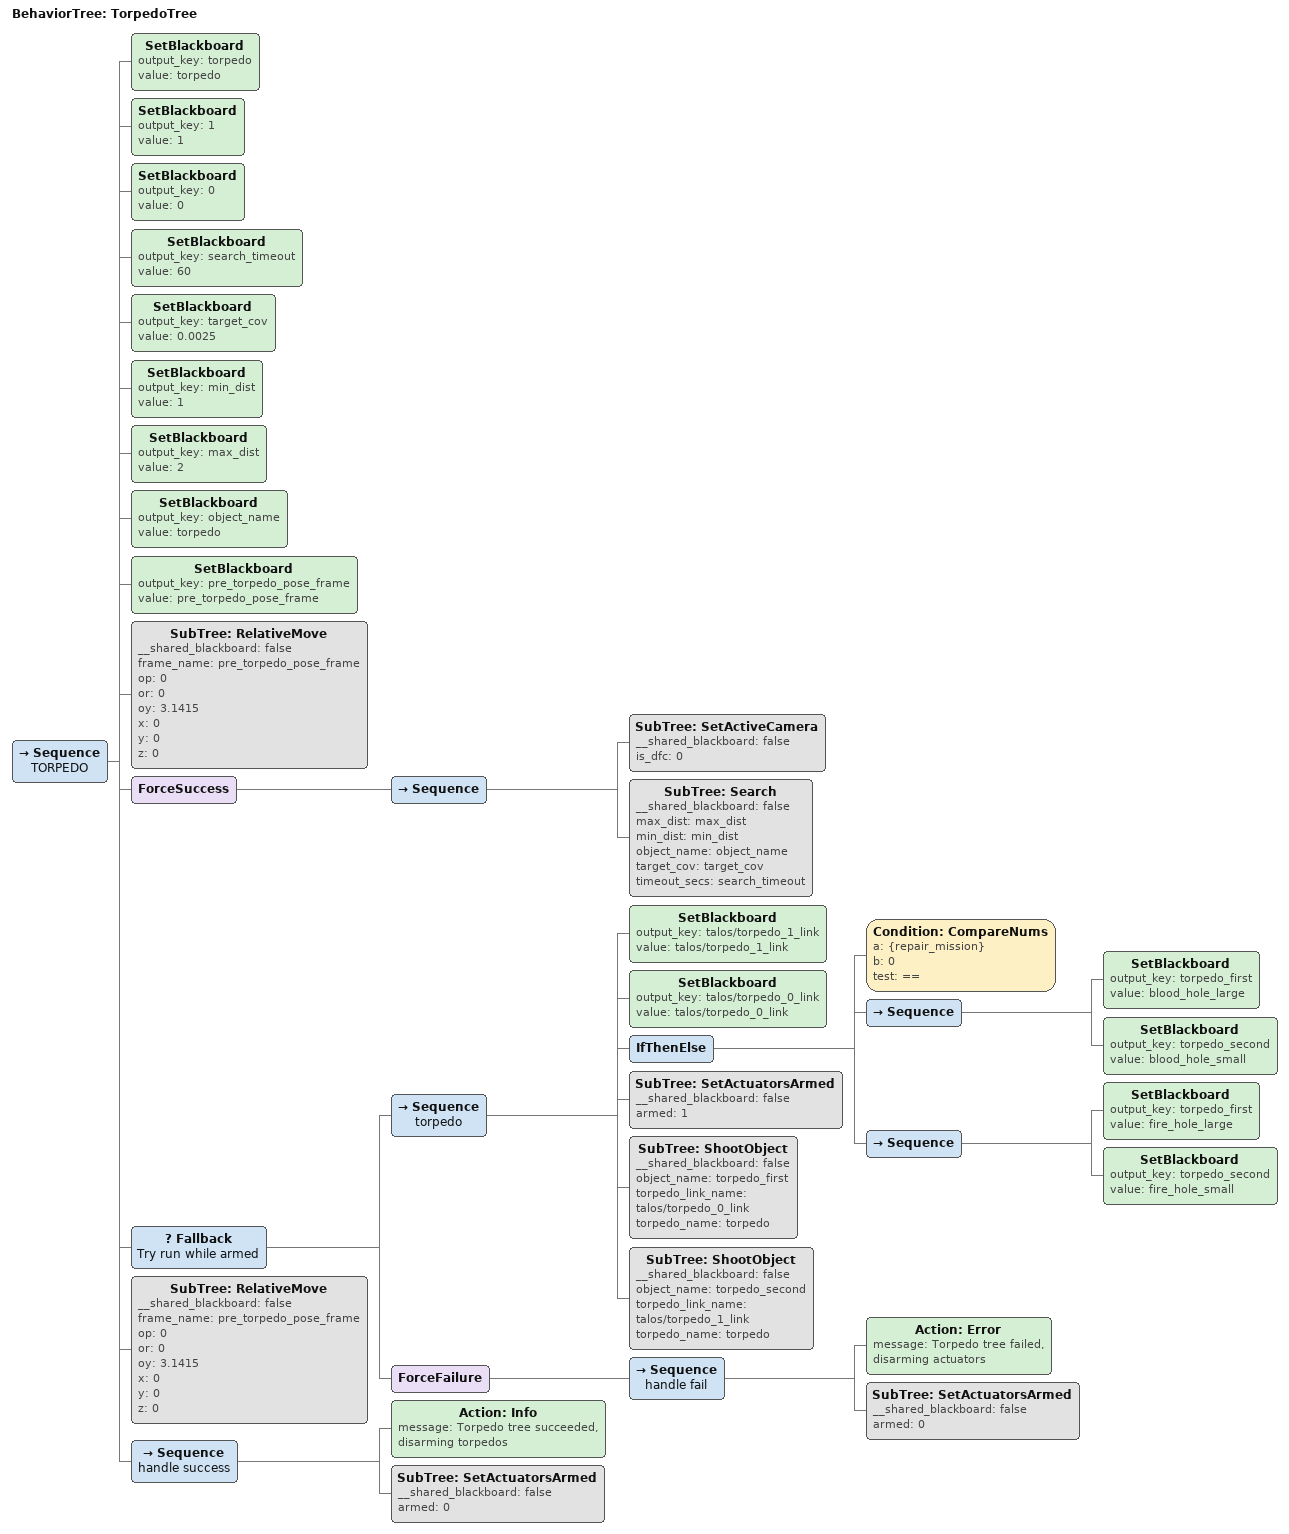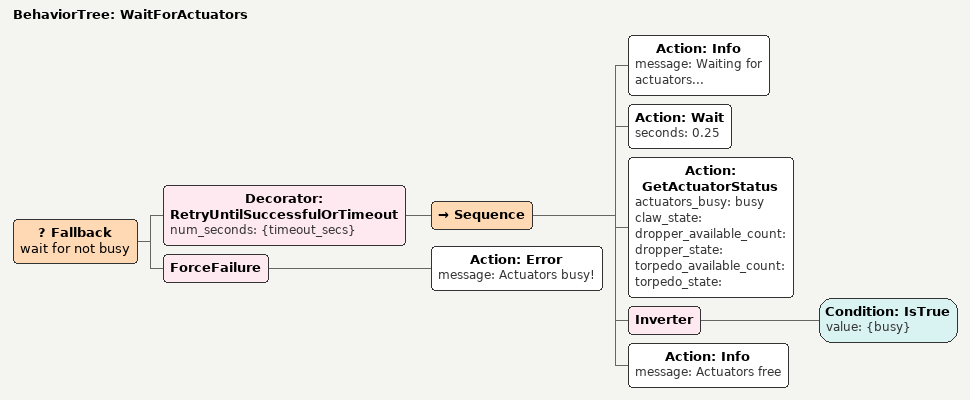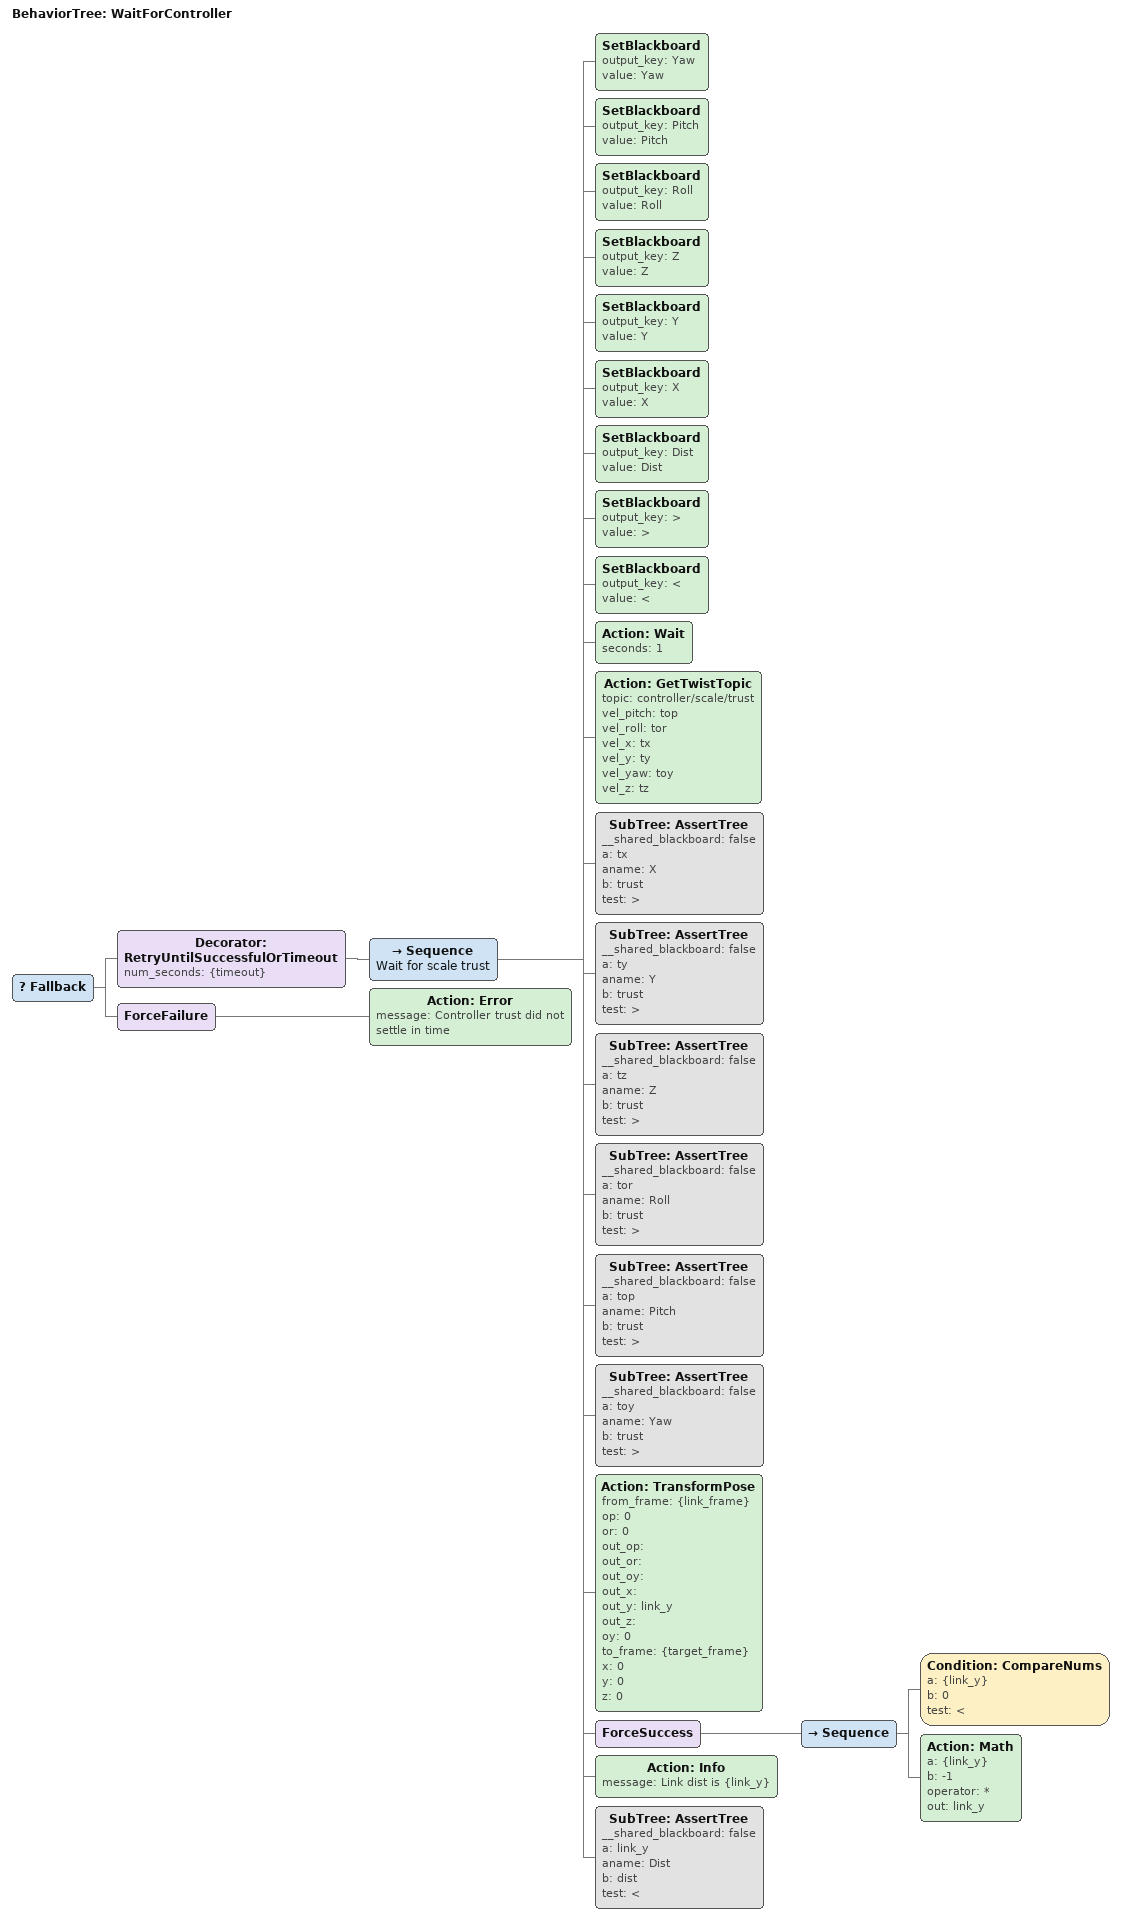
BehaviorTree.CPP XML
<BehaviorTree ID="TorpedoTree">
    <Sequence name="TORPEDO">
        <SetBlackboard output_key="torpedo" value="torpedo"/>
        <SetBlackboard output_key="1" value="1"/>
        <SetBlackboard output_key="0" value="0"/>
        <SetBlackboard output_key="search_timeout" value="60"/>
        <SetBlackboard output_key="target_cov" value="0.0025"/>
        <SetBlackboard output_key="min_dist" value="1"/>
        <SetBlackboard output_key="max_dist" value="2"/>
        <SetBlackboard output_key="object_name" value="torpedo"/>
        <SetBlackboard output_key="pre_torpedo_pose_frame" value="pre_torpedo_pose_frame"/>
        <SubTree ID="RelativeMove" __shared_blackboard="false" frame_name="pre_torpedo_pose_frame" op="0" or="0" oy="3.1415" x="0" y="0" z="0"/>
        <ForceSuccess>
            <Sequence>
                <SubTree ID="SetActiveCamera" __shared_blackboard="false" is_dfc="0"/>
                <SubTree ID="Search" __shared_blackboard="false" max_dist="max_dist" min_dist="min_dist" object_name="object_name" target_cov="target_cov" timeout_secs="search_timeout"/>
            </Sequence>
        </ForceSuccess>
        <Fallback name="Try run while armed">
            <Sequence name="torpedo">
                <SetBlackboard output_key="talos/torpedo_1_link" value="talos/torpedo_1_link"/>
                <SetBlackboard output_key="talos/torpedo_0_link" value="talos/torpedo_0_link"/>
                <IfThenElse>
                    <Condition ID="CompareNums" a="{repair_mission}" b="0" test="=="/>
                    <Sequence>
                        <SetBlackboard output_key="torpedo_first" value="blood_hole_large"/>
                        <SetBlackboard output_key="torpedo_second" value="blood_hole_small"/>
                    </Sequence>
                    <Sequence>
                        <SetBlackboard output_key="torpedo_first" value="fire_hole_large"/>
                        <SetBlackboard output_key="torpedo_second" value="fire_hole_small"/>
                    </Sequence>
                </IfThenElse>
                <SubTree ID="SetActuatorsArmed" __shared_blackboard="false" armed="1"/>
                <SubTree ID="ShootObject" __shared_blackboard="false" object_name="torpedo_first" torpedo_link_name="talos/torpedo_0_link" torpedo_name="torpedo"/>
                <SubTree ID="ShootObject" __shared_blackboard="false" object_name="torpedo_second" torpedo_link_name="talos/torpedo_1_link" torpedo_name="torpedo"/>
            </Sequence>
            <ForceFailure>
                <Sequence name="handle fail">
                    <Action ID="Error" message="Torpedo tree failed, disarming actuators"/>
                    <SubTree ID="SetActuatorsArmed" __shared_blackboard="false" armed="0"/>
                </Sequence>
            </ForceFailure>
        </Fallback>
        <SubTree ID="RelativeMove" __shared_blackboard="false" frame_name="pre_torpedo_pose_frame" op="0" or="0" oy="3.1415" x="0" y="0" z="0"/>
        <Sequence name="handle success">
            <Action ID="Info" message="Torpedo tree succeeded, disarming torpedos"/>
            <SubTree ID="SetActuatorsArmed" __shared_blackboard="false" armed="0"/>
        </Sequence>
    </Sequence>
</BehaviorTree>

<BehaviorTree ID="WaitForActuators">
    <Fallback name="wait for not busy">
        <Decorator ID="RetryUntilSuccessfulOrTimeout" num_seconds="{timeout_secs}">
            <Sequence>
                <Action ID="Info" message="Waiting for actuators..."/>
                <Action ID="Wait" seconds="0.25"/>
                <Action ID="GetActuatorStatus" actuators_busy="busy" claw_state="" dropper_available_count="" dropper_state="" torpedo_available_count="" torpedo_state=""/>
                <Inverter>
                    <Condition ID="IsTrue" value="{busy}"/>
                </Inverter>
                <Action ID="Info" message="Actuators free"/>
            </Sequence>
        </Decorator>
        <ForceFailure>
            <Action ID="Error" message="Actuators busy!"/>
        </ForceFailure>
    </Fallback>
</BehaviorTree>

<BehaviorTree ID="WaitForController">
    <Fallback>
        <Decorator ID="RetryUntilSuccessfulOrTimeout" num_seconds="{timeout}">
            <Sequence name="Wait for scale trust">
                <SetBlackboard output_key="Yaw" value="Yaw"/>
                <SetBlackboard output_key="Pitch" value="Pitch"/>
                <SetBlackboard output_key="Roll" value="Roll"/>
                <SetBlackboard output_key="Z" value="Z"/>
                <SetBlackboard output_key="Y" value="Y"/>
                <SetBlackboard output_key="X" value="X"/>
                <SetBlackboard output_key="Dist" value="Dist"/>
                <SetBlackboard output_key=">" value=">"/>
                <SetBlackboard output_key="&lt;" value="&lt;"/>
                <Action ID="Wait" seconds="1"/>
                <Action ID="GetTwistTopic" topic="controller/scale/trust" vel_pitch="top" vel_roll="tor" vel_x="tx" vel_y="ty" vel_yaw="toy" vel_z="tz"/>
                <SubTree ID="AssertTree" __shared_blackboard="false" a="tx" aname="X" b="trust" test=">"/>
                <SubTree ID="AssertTree" __shared_blackboard="false" a="ty" aname="Y" b="trust" test=">"/>
                <SubTree ID="AssertTree" __shared_blackboard="false" a="tz" aname="Z" b="trust" test=">"/>
                <SubTree ID="AssertTree" __shared_blackboard="false" a="tor" aname="Roll" b="trust" test=">"/>
                <SubTree ID="AssertTree" __shared_blackboard="false" a="top" aname="Pitch" b="trust" test=">"/>
                <SubTree ID="AssertTree" __shared_blackboard="false" a="toy" aname="Yaw" b="trust" test=">"/>
                <Action ID="TransformPose" from_frame="{link_frame}" op="0" or="0" out_op="" out_or="" out_oy="" out_x="" out_y="link_y" out_z="" oy="0" to_frame="{target_frame}" x="0" y="0" z="0"/>
                <ForceSuccess>
                    <Sequence>
                        <Condition ID="CompareNums" a="{link_y}" b="0" test="&lt;"/>
                        <Action ID="Math" a="{link_y}" b="-1" operator="*" out="link_y"/>
                    </Sequence>
                </ForceSuccess>
                <Action ID="Info" message="Link dist is {link_y}"/>
                <SubTree ID="AssertTree" __shared_blackboard="false" a="link_y" aname="Dist" b="dist" test="&lt;"/>
            </Sequence>
        </Decorator>
        <ForceFailure>
            <Action ID="Error" message="Controller trust did not settle in time"/>
        </ForceFailure>
    </Fallback>
</BehaviorTree>
